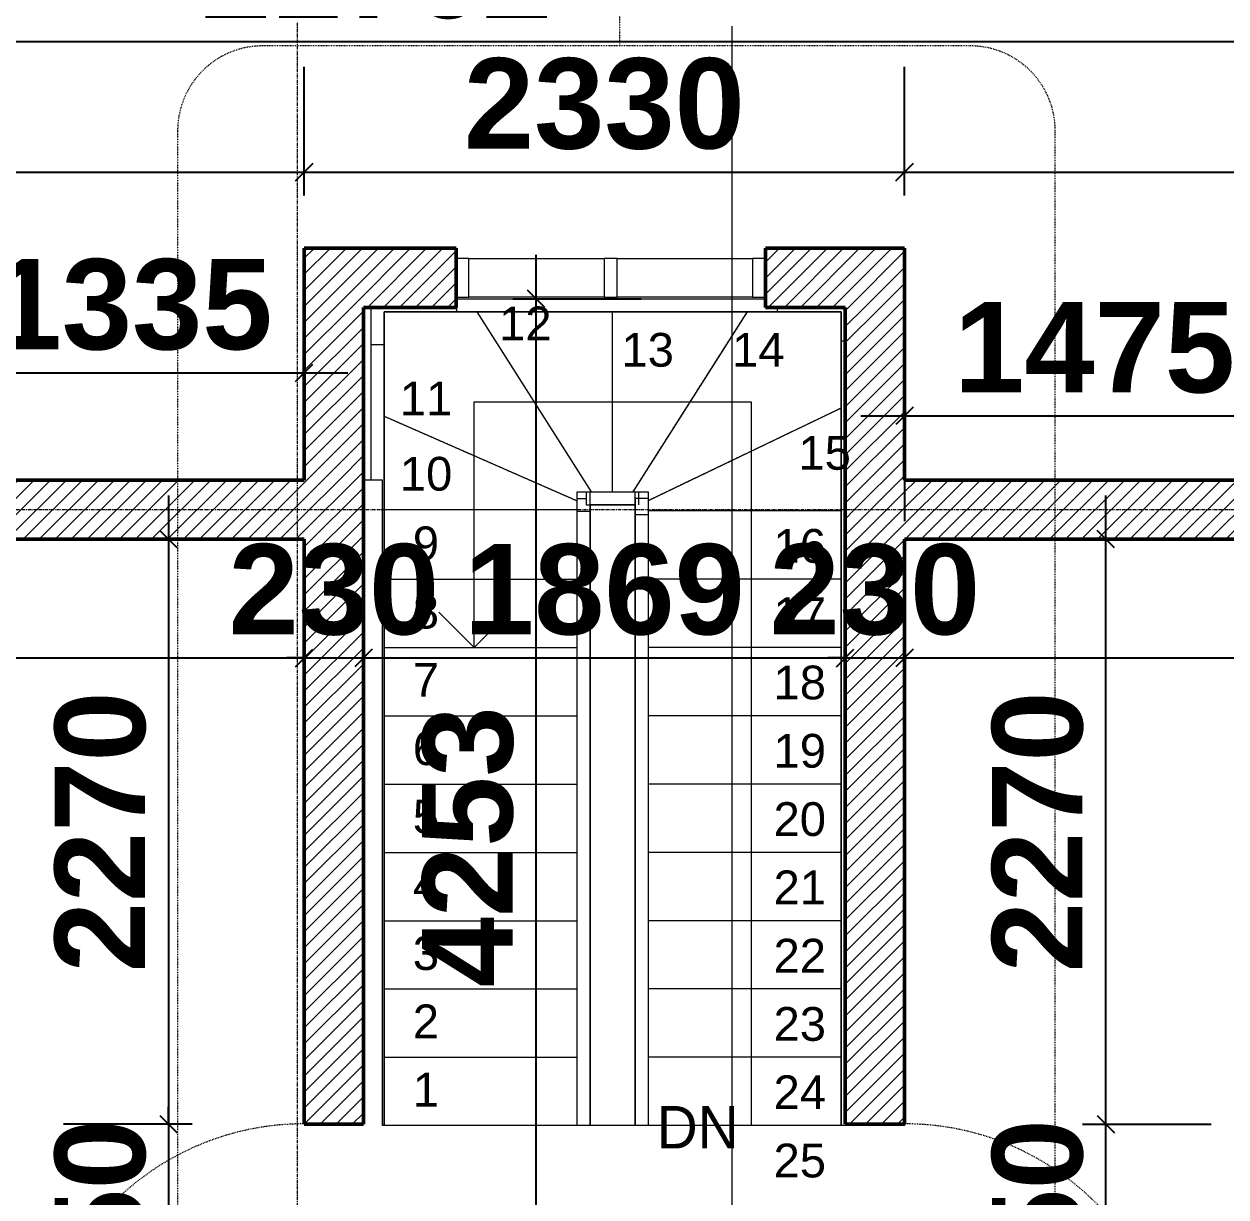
# Model space of a CAD drawing. Header units: inches. Extents: x 22 to 382261, y 22 to 371281.
# Drawn here: x 37163 to 41827, y 179075 to 183626 of the extents above; entities that cross this region are included whole.
import ezdxf

# ---------------------------------------------------------------- set-up
doc = ezdxf.new("R2010")
doc.units = ezdxf.units.IN
doc.header["$MEASUREMENT"] = 0
for name, pattern in [('Alignement de la ligne', [6.35, 3.175, -3.175]), ('Dash', [6.35, 3.175, -3.175]), ('Grid Line 1_2_', [22.225, 12.7, -3.175, 3.175, -3.175]), ('Overhead', [3.96875, 2.38125, -1.5875])]:
    doc.linetypes.add(name, pattern=pattern)
for name, color, linetype, lineweight in [('A-ANNO-DIMS', 211, 'Continuous', 9), ('A-ANNO-SYMB', 150, 'Continuous', 9), ('A-DOOR', 31, 'Continuous', 9), ('A-DOOR-HDLN', 31, 'Dash', 9), ('A-FLOR', 192, 'Continuous', 9), ('A-FLOR-HRAL', 11, 'Continuous', 9), ('A-GLAZ-CWMG', 51, 'Continuous', 9), ('A-WALL-PATT', 111, 'Continuous', 9), ('G-ANNO-SYMB', 111, 'Continuous', 9), ('I-WALL', 2, 'Continuous', 9), ('S-GRID', 1, 'Continuous', 9), ('S-STRS', 31, 'Continuous', 9), ('S-STRS-ANNO', 31, 'Continuous', 9), ('S-STRS-IDEN', 31, 'Continuous', 9)]:
    doc.layers.add(name, color=color, linetype=linetype, lineweight=lineweight)
doc.styles.add('Arial', font='arial.ttf', dxfattribs={"height": 506.015625})
doc.styles.add('Arial_B', font='arialbd.ttf', dxfattribs={"height": 350.793651})
doc.styles.add('Century Gothic', font='GOTHIC.TTF', dxfattribs={"height": 255})
doc.dimstyles.new('2', dxfattribs={"dimscale": 304.8, "dimtxt": 346.888196, "dimasz": 0.221354, "dimexe": 1.338583, "dimexo": 0.0625, "dimgap": 0.278871, "dimtad": 1, "dimdec": 0, "dimzin": 0, "dimdsep": 46, "dimtxsty": 'Arial_B', "dimblk1": 'OBLIQUE', "dimblk2": 'OBLIQUE', "dimsah": 1, "dimcen": 0.09, "dimdle": 0.557743, "dimazin": 0, "dimtfac": 1, "dimtdec": 4, "dimtix": 1, "dimtmove": 0, "dimatfit": 3, "dimfxl": 0.557743, "dimfxlon": 1, "dimtvp": 1, "dimtolj": 1, "dimtzin": 0, "dimarcsym": 2})
pattern_1 = [(45, (26458.296, 169618.836), (-31.1127, 31.1127), [])]

# ---------------------------------------------------------------- blocks, each defined once
blk = doc.blocks.new('M_Single-Flush - 1050 DOORS 2 gym _ memebers room-944587-02-FIRST FLOOR DIM - PART B')
at = {"layer": 'A-DOOR', "lineweight": 18}
for p, q in [((525, -115), (474, -115)), ((474, -115), (474, -1165.5)), ((525, -115), (525, -1165.5)), ((525, -1165.5), (474, -1165.5))]:
    blk.add_line(p, q, dxfattribs=at)
at = {"layer": 'A-DOOR-HDLN'}
blk.add_arc((525, -115), 1051.7, 180, 267.2204, dxfattribs=at)
blk = doc.blocks.new('M_Single-Flush - 1050 DOORS-898826-02-FIRST FLOOR DIM - PART B')
at = {"layer": 'A-DOOR', "lineweight": 18}
for p, q in [((525, 1165.5), (474, 1165.5)), ((474, 115), (474, 1165.5)), ((525, 115), (525, 1165.5)), ((525, 115), (474, 115))]:
    blk.add_line(p, q, dxfattribs=at)
at = {"layer": 'A-DOOR-HDLN'}
blk.add_arc((525, 115), 1051.7, 92.7796, 180, dxfattribs=at)
blk = doc.blocks.new('Rectangular Mullion - 50 x 150mm-442057-02-FIRST FLOOR DIM - PART B')
at = {"layer": 'A-GLAZ-CWMG'}
for p, q in [((0, 75), (-50, 75)), ((-50, 75), (-50, -75)), ((0, -75), (0, 75)), ((-50, -75), (0, -75))]:
    blk.add_line(p, q, dxfattribs=at)
blk = doc.blocks.new('Rectangular Mullion - 50 x 150mm-440584-02-FIRST FLOOR DIM - PART B')
at = {"layer": 'A-GLAZ-CWMG'}
for p, q in [((13006.2, 12948.2), (13006.2, 13098.2)), ((13006.2, 13098.2), (13531.2, 13098.2)), ((13531.2, 13098.2), (13531.2, 12948.2)), ((13531.2, 12948.2), (13006.2, 12948.2))]:
    blk.add_line(p, q, dxfattribs=at)
blk = doc.blocks.new('Rectangular Mullion - 50 x 150mm-442058-02-FIRST FLOOR DIM - PART B')
at = {"layer": 'A-GLAZ-CWMG'}
for p, q in [((-50, -75), (-50, 75)), ((-50, 75), (0, 75)), ((0, 75), (0, -75)), ((0, -75), (-50, -75))]:
    blk.add_line(p, q, dxfattribs=at)
blk = doc.blocks.new('Rectangular Mullion - 50 x 150mm-442052-02-FIRST FLOOR DIM - PART B')
at = {"layer": 'A-GLAZ-CWMG'}
for p, q in [((-25, -75), (-25, 75)), ((-25, 75), (25, 75)), ((25, 75), (25, -75)), ((25, -75), (-25, -75))]:
    blk.add_line(p, q, dxfattribs=at)
blk = doc.blocks.new('Top Rail Type - Top Rail_Internal_-670082-02-FIRST FLOOR DIM - PART B')
at = {"layer": 'A-FLOR-HRAL'}
for p, q in [((12850.8, 12192), (12886, 12192)), ((12850.8, 12116.6), (12850.8, 12192)), ((12900.8, 12142), (12900.8, 12192)), ((12900.8, 12192), (13076.6, 12192)), ((13076.6, 12192), (13126.6, 12192)), ((13076.6, 12103.5), (13076.6, 12192)), ((13126.6, 12192), (13126.6, 12103.5)), ((13076.6, 12142), (12900.8, 12142)), ((12900.8, 12142), (12900.8, 12116.6)), ((12850.8, 9733.2), (12850.8, 12116.6)), ((12900.8, 12116.6), (12850.8, 12116.6)), ((12900.8, 12116.6), (12900.8, 9733.2)), ((13076.6, 9733.2), (13076.6, 12103.5)), ((13126.6, 12103.5), (13076.6, 12103.5)), ((13126.6, 12103.5), (13126.6, 9733.2)), ((13126.6, 9733.2), (13076.6, 9733.2))]:
    blk.add_line(p, q, dxfattribs=at)
blk = doc.blocks.new('Top Rail Type - Top Rail_Internal_-V15-02-FIRST FLOOR DIM - PART B')
at = {"layer": 'A-FLOR-HRAL'}
for p, q in [((12885.9, 12192), (12885.9, 12142)), ((12885.9, 12192), (13076.6, 12192)), ((13088.8, 12192), (13088.8, 12142)), ((12850.8, 12167), (12886, 12167)), ((12850.8, 12116.6), (12850.8, 12167)), ((12885.9, 12142), (13076.6, 12142)), ((12900.8, 12116.6), (12900.8, 12142)), ((13126.6, 12167), (13076.6, 12167)), ((13076.6, 12167), (13076.6, 12103.5)), ((13126.6, 12167), (13126.6, 12103.5)), ((12850.8, 9733.2), (12850.8, 12116.6)), ((12900.8, 9733.2), (12900.8, 12116.6)), ((13076.6, 12103.5), (13076.6, 9733.2)), ((13126.6, 12103.5), (13126.6, 9733.2)), ((13126.6, 9733.2), (13076.6, 9733.2))]:
    blk.add_line(p, q, dxfattribs=at)
blk = doc.blocks.new('Top Rail Type - Top Rail_Internal_-670101-02-FIRST FLOOR DIM - PART B')
at = {"layer": 'A-FLOR-HRAL'}
for p, q in [((12381.2, 12941.2), (12384, 12941.2)), ((12384, 12891.2), (12384, 12941.2)), ((12384, 12941.2), (13581.2, 12941.2)), ((12051.6, 12762.8), (12051.6, 12908.2)), ((12101.6, 12891.2), (12101.6, 12762.8)), ((12384, 12891.2), (12101.6, 12891.2)), ((13628.7, 12891.2), (12384, 12891.2)), ((13628.7, 12891.2), (13628.7, 12908.2)), ((13875.8, 12891.2), (13628.7, 12891.2)), ((13875.8, 12778.8), (13875.8, 12891.2)), ((13875.8, 12778.8), (13891.2, 12778.8)), ((13875.8, 9733.2), (13875.8, 12778.8)), ((12051.6, 12238.2), (12051.6, 12762.8)), ((12101.6, 12762.8), (12051.6, 12762.8)), ((12101.6, 12762.8), (12101.6, 9733.2)), ((13925.8, 9733.2), (13875.8, 9733.2)), ((13925.8, 9738.2), (13925.8, 9733.2))]:
    blk.add_line(p, q, dxfattribs=at)
blk = doc.blocks.new('Top Rail Type - Top Rail_Internal_-V16-02-FIRST FLOOR DIM - PART B')
at = {"layer": 'A-FLOR-HRAL'}
for p, q in [((12381.2, 12941.2), (12384, 12941.2)), ((12384, 12941.2), (13581.2, 12941.2)), ((12051.6, 12762.8), (12051.6, 12908.2)), ((12101.6, 12891.2), (12384, 12891.2)), ((12101.6, 12762.8), (12101.6, 12891.2)), ((12384, 12891.2), (13628.7, 12891.2)), ((13628.7, 12891.2), (13875.8, 12891.2)), ((13875.8, 12891.2), (13875.8, 12778.8)), ((13875.8, 12778.8), (13875.8, 9733.2)), ((12051.6, 12238.2), (12051.6, 12762.8)), ((12101.6, 9733.2), (12101.6, 12762.8)), ((13925.8, 9733.2), (13875.8, 9733.2)), ((13925.8, 9738.2), (13925.8, 9733.2))]:
    blk.add_line(p, q, dxfattribs=at)
blk = doc.blocks.new('_Oblique')
at = {"color": 0, "linetype": 'ByBlock', "lineweight": -2}
blk.add_line((-0.5, -0.5), (0.5, 0.5), dxfattribs=at)
blk = doc.blocks.new('*D5472')
at = {"layer": 'A-ANNO-DIMS', "color": 0, "lineweight": -2, "transparency": 16777216}
for p, q in [((42054.5, 182014.7), (42054.5, 182513.6)), ((40579.5, 182196.6), (40579.5, 181697.6)), ((40409.5, 182105.6), (42224.5, 182105.6))]:
    blk.add_line(p, q, dxfattribs=at)
at = {"layer": 'Defpoints', "color": 0, "transparency": 16777216}
for p in [(40579.5, 182215.6), (42054.5, 182105.6), (42054.5, 181995.6)]:
    blk.add_point(p, dxfattribs=at)
at = {"layer": 'A-ANNO-DIMS', "color": 0, "lineweight": -2, "transparency": 16777216, "xscale": 67.46874999999999, "yscale": 67.46874999999999, "zscale": 67.46874999999999, "rotation": 180}
blk.add_blockref('_Oblique', (40579.5, 182105.6), dxfattribs=at)
at = {"layer": 'A-ANNO-DIMS', "color": 0, "lineweight": -2, "transparency": 16777216, "xscale": 67.46874999999999, "yscale": 67.46874999999999, "zscale": 67.46874999999999}
blk.add_blockref('_Oblique', (42054.5, 182105.6), dxfattribs=at)
at = {"layer": 'A-ANNO-DIMS', "color": 0, "transparency": 16777216, "insert": (41317, 182369.7), "char_height": 350.79, "width": 820.872, "attachment_point": 5, "style": 'Arial_B'}
blk.add_mtext('\\A1;1475', dxfattribs=at)
blk = doc.blocks.new('*D5478')
at = {"layer": 'A-ANNO-DIMS', "color": 0, "lineweight": -2, "transparency": 16777216}
for p, q in [((27649.5, 182960.8), (27649.5, 183459.7)), ((38249.9, 182960.8), (38249.9, 183459.7)), ((27479.5, 183051.7), (38419.9, 183051.7))]:
    blk.add_line(p, q, dxfattribs=at)
at = {"layer": 'Defpoints', "color": 0, "transparency": 16777216}
for p in [(38249.9, 183051.7), (27649.5, 182941.7), (38249.9, 182941.7)]:
    blk.add_point(p, dxfattribs=at)
at = {"layer": 'A-ANNO-DIMS', "color": 0, "lineweight": -2, "transparency": 16777216, "xscale": 67.46874999999999, "yscale": 67.46874999999999, "zscale": 67.46874999999999, "rotation": 180}
blk.add_blockref('_Oblique', (27649.5, 183051.7), dxfattribs=at)
at = {"layer": 'A-ANNO-DIMS', "color": 0, "lineweight": -2, "transparency": 16777216, "xscale": 67.46874999999999, "yscale": 67.46874999999999, "zscale": 67.46874999999999}
blk.add_blockref('_Oblique', (38249.9, 183051.7), dxfattribs=at)
at = {"layer": 'A-ANNO-DIMS', "color": 0, "transparency": 16777216, "insert": (32949.7, 183315.8), "char_height": 350.79, "width": 1026.089, "attachment_point": 5, "style": 'Arial_B'}
blk.add_mtext('\\A1;10600', dxfattribs=at)
blk = doc.blocks.new('*D5479')
at = {"layer": 'A-ANNO-DIMS', "color": 0, "lineweight": -2, "transparency": 16777216}
for p, q in [((38249.9, 182960.8), (38249.9, 183459.7)), ((40579.5, 182960.8), (40579.5, 183459.7)), ((38079.9, 183051.7), (40749.5, 183051.7))]:
    blk.add_line(p, q, dxfattribs=at)
at = {"layer": 'Defpoints', "color": 0, "transparency": 16777216}
for p in [(40579.5, 183051.7), (38249.9, 182941.7), (40579.5, 182941.7)]:
    blk.add_point(p, dxfattribs=at)
at = {"layer": 'A-ANNO-DIMS', "color": 0, "lineweight": -2, "transparency": 16777216, "xscale": 67.46874999999999, "yscale": 67.46874999999999, "zscale": 67.46874999999999, "rotation": 180}
blk.add_blockref('_Oblique', (38249.9, 183051.7), dxfattribs=at)
at = {"layer": 'A-ANNO-DIMS', "color": 0, "lineweight": -2, "transparency": 16777216, "xscale": 67.46874999999999, "yscale": 67.46874999999999, "zscale": 67.46874999999999}
blk.add_blockref('_Oblique', (40579.5, 183051.7), dxfattribs=at)
at = {"layer": 'A-ANNO-DIMS', "color": 0, "transparency": 16777216, "insert": (39414.7, 183315.8), "char_height": 350.79, "width": 820.872, "attachment_point": 5, "style": 'Arial_B'}
blk.add_mtext('\\A1;2330', dxfattribs=at)
blk = doc.blocks.new('*D5480')
at = {"layer": 'A-ANNO-DIMS', "color": 0, "lineweight": -2, "transparency": 16777216}
for p, q in [((40579.5, 182960.8), (40579.5, 183459.7)), ((49411.6, 182960.8), (49411.6, 183459.7)), ((40409.5, 183051.7), (49581.6, 183051.7))]:
    blk.add_line(p, q, dxfattribs=at)
at = {"layer": 'Defpoints', "color": 0, "transparency": 16777216}
for p in [(49411.6, 183051.7), (40579.5, 182941.7), (49411.6, 182941.7)]:
    blk.add_point(p, dxfattribs=at)
at = {"layer": 'A-ANNO-DIMS', "color": 0, "lineweight": -2, "transparency": 16777216, "xscale": 67.46874999999999, "yscale": 67.46874999999999, "zscale": 67.46874999999999, "rotation": 180}
blk.add_blockref('_Oblique', (40579.5, 183051.7), dxfattribs=at)
at = {"layer": 'A-ANNO-DIMS', "color": 0, "lineweight": -2, "transparency": 16777216, "xscale": 67.46874999999999, "yscale": 67.46874999999999, "zscale": 67.46874999999999}
blk.add_blockref('_Oblique', (49411.6, 183051.7), dxfattribs=at)
at = {"layer": 'A-ANNO-DIMS', "color": 0, "transparency": 16777216, "insert": (44995.5, 183316), "char_height": 350.79, "width": 820.872, "attachment_point": 5, "style": 'Arial_B'}
blk.add_mtext('\\A1;8832', dxfattribs=at)
blk = doc.blocks.new('*D5482')
at = {"layer": 'A-ANNO-DIMS', "color": 0, "lineweight": -2, "transparency": 16777216}
for p, q in [((27649.5, 183467.4), (27649.5, 183966.4)), ((49411.6, 183467.4), (49411.6, 183966.4)), ((27479.5, 183558.4), (49581.6, 183558.4))]:
    blk.add_line(p, q, dxfattribs=at)
at = {"layer": 'Defpoints', "color": 0, "transparency": 16777216}
for p in [(49411.6, 183558.4), (27649.5, 183448.4), (49411.6, 183448.4)]:
    blk.add_point(p, dxfattribs=at)
at = {"layer": 'A-ANNO-DIMS', "color": 0, "lineweight": -2, "transparency": 16777216, "xscale": 67.46874999999999, "yscale": 67.46874999999999, "zscale": 67.46874999999999, "rotation": 180}
blk.add_blockref('_Oblique', (27649.5, 183558.4), dxfattribs=at)
at = {"layer": 'A-ANNO-DIMS', "color": 0, "lineweight": -2, "transparency": 16777216, "xscale": 67.46874999999999, "yscale": 67.46874999999999, "zscale": 67.46874999999999}
blk.add_blockref('_Oblique', (49411.6, 183558.4), dxfattribs=at)
at = {"layer": 'A-ANNO-DIMS', "color": 0, "transparency": 16777216, "insert": (38530.5, 183822.5), "char_height": 350.79, "width": 1026.089, "attachment_point": 5, "style": 'Arial_B'}
blk.add_mtext('\\A1;21762', dxfattribs=at)
blk = doc.blocks.new('*D5487')
at = {"layer": 'A-ANNO-DIMS', "color": 0, "lineweight": -2, "transparency": 16777216}
for p, q in [((36914.5, 182181.5), (36914.5, 182680.5)), ((38249.9, 182363.4), (38249.9, 181864.5)), ((36744.5, 182272.5), (38419.9, 182272.5))]:
    blk.add_line(p, q, dxfattribs=at)
at = {"layer": 'Defpoints', "color": 0, "transparency": 16777216}
for p in [(38249.9, 182382.5), (38249.9, 182272.5), (36914.5, 182162.5)]:
    blk.add_point(p, dxfattribs=at)
at = {"layer": 'A-ANNO-DIMS', "color": 0, "lineweight": -2, "transparency": 16777216, "xscale": 67.46874999999999, "yscale": 67.46874999999999, "zscale": 67.46874999999999, "rotation": 180}
blk.add_blockref('_Oblique', (36914.5, 182272.5), dxfattribs=at)
at = {"layer": 'A-ANNO-DIMS', "color": 0, "lineweight": -2, "transparency": 16777216, "xscale": 67.46874999999999, "yscale": 67.46874999999999, "zscale": 67.46874999999999}
blk.add_blockref('_Oblique', (38249.9, 182272.5), dxfattribs=at)
at = {"layer": 'A-ANNO-DIMS', "color": 0, "transparency": 16777216, "insert": (37582.2, 182536.6), "char_height": 350.79, "width": 820.872, "attachment_point": 5, "style": 'Arial_B'}
blk.add_mtext('\\A1;1335', dxfattribs=at)
blk = doc.blocks.new('*D5489')
at = {"layer": 'A-ANNO-DIMS', "color": 0, "lineweight": -2, "transparency": 16777216}
for p, q in [((27919.5, 181257.4), (27919.5, 180758.4)), ((38250.3, 181257.4), (38250.3, 180758.4)), ((27749.5, 181166.4), (38420.3, 181166.4))]:
    blk.add_line(p, q, dxfattribs=at)
at = {"layer": 'Defpoints', "color": 0, "transparency": 16777216}
for p in [(27919.5, 181276.4), (38250.3, 181276.4), (38250.3, 181166.4)]:
    blk.add_point(p, dxfattribs=at)
at = {"layer": 'A-ANNO-DIMS', "color": 0, "lineweight": -2, "transparency": 16777216, "xscale": 67.46874999999999, "yscale": 67.46874999999999, "zscale": 67.46874999999999, "rotation": 180}
blk.add_blockref('_Oblique', (27919.5, 181166.4), dxfattribs=at)
at = {"layer": 'A-ANNO-DIMS', "color": 0, "lineweight": -2, "transparency": 16777216, "xscale": 67.46874999999999, "yscale": 67.46874999999999, "zscale": 67.46874999999999}
blk.add_blockref('_Oblique', (38250.3, 181166.4), dxfattribs=at)
at = {"layer": 'A-ANNO-DIMS', "color": 0, "transparency": 16777216, "insert": (33084.9, 181430.5), "char_height": 350.79, "width": 1026.089, "attachment_point": 5, "style": 'Arial_B'}
blk.add_mtext('\\A1;10331', dxfattribs=at)
blk = doc.blocks.new('*D5490')
at = {"layer": 'A-ANNO-DIMS', "color": 0, "lineweight": -2, "transparency": 16777216}
for p, q in [((38250.3, 181257.4), (38250.3, 180758.4)), ((38480.3, 181257.4), (38480.3, 180758.4)), ((38250.3, 181166.4), (38182.8, 181166.4)), ((38250.3, 181166.4), (38480.3, 181166.4)), ((38480.3, 181166.4), (38547.8, 181166.4))]:
    blk.add_line(p, q, dxfattribs=at)
at = {"layer": 'Defpoints', "color": 0, "transparency": 16777216}
for p in [(38250.3, 181276.4), (38480.3, 181276.4), (38480.3, 181166.4)]:
    blk.add_point(p, dxfattribs=at)
at = {"layer": 'A-ANNO-DIMS', "color": 0, "lineweight": -2, "transparency": 16777216, "xscale": 67.46874999999999, "yscale": 67.46874999999999, "zscale": 67.46874999999999}
blk.add_blockref('_Oblique', (38250.3, 181166.4), dxfattribs=at)
at = {"layer": 'A-ANNO-DIMS', "color": 0, "lineweight": -2, "transparency": 16777216, "xscale": 67.46874999999999, "yscale": 67.46874999999999, "zscale": 67.46874999999999, "rotation": 180}
blk.add_blockref('_Oblique', (38480.3, 181166.4), dxfattribs=at)
at = {"layer": 'A-ANNO-DIMS', "color": 0, "transparency": 16777216, "insert": (38365.3, 181430.5), "char_height": 350.79, "width": 615.654, "attachment_point": 5, "style": 'Arial_B'}
blk.add_mtext('\\A1;230', dxfattribs=at)
blk = doc.blocks.new('*D5491')
at = {"layer": 'A-ANNO-DIMS', "color": 0, "lineweight": -2, "transparency": 16777216}
for p, q in [((38480.3, 181257.4), (38480.3, 180758.4)), ((40349.5, 181257.4), (40349.5, 180758.4)), ((38310.3, 181166.4), (40519.5, 181166.4))]:
    blk.add_line(p, q, dxfattribs=at)
at = {"layer": 'Defpoints', "color": 0, "transparency": 16777216}
for p in [(38480.3, 181276.4), (40349.5, 181276.4), (40349.5, 181166.4)]:
    blk.add_point(p, dxfattribs=at)
at = {"layer": 'A-ANNO-DIMS', "color": 0, "lineweight": -2, "transparency": 16777216, "xscale": 67.46874999999999, "yscale": 67.46874999999999, "zscale": 67.46874999999999, "rotation": 180}
blk.add_blockref('_Oblique', (38480.3, 181166.4), dxfattribs=at)
at = {"layer": 'A-ANNO-DIMS', "color": 0, "lineweight": -2, "transparency": 16777216, "xscale": 67.46874999999999, "yscale": 67.46874999999999, "zscale": 67.46874999999999}
blk.add_blockref('_Oblique', (40349.5, 181166.4), dxfattribs=at)
at = {"layer": 'A-ANNO-DIMS', "color": 0, "transparency": 16777216, "insert": (39414.9, 181430.7), "char_height": 350.79, "width": 820.872, "attachment_point": 5, "style": 'Arial_B'}
blk.add_mtext('\\A1;1869', dxfattribs=at)
blk = doc.blocks.new('*D5492')
at = {"layer": 'A-ANNO-DIMS', "color": 0, "lineweight": -2, "transparency": 16777216}
for p, q in [((40349.5, 181257.4), (40349.5, 180758.4)), ((40579.5, 181257.4), (40579.5, 180758.4)), ((40349.5, 181166.4), (40282, 181166.4)), ((40349.5, 181166.4), (40579.5, 181166.4)), ((40579.5, 181166.4), (40647, 181166.4))]:
    blk.add_line(p, q, dxfattribs=at)
at = {"layer": 'Defpoints', "color": 0, "transparency": 16777216}
for p in [(40349.5, 181276.4), (40579.5, 181276.4), (40579.5, 181166.4)]:
    blk.add_point(p, dxfattribs=at)
at = {"layer": 'A-ANNO-DIMS', "color": 0, "lineweight": -2, "transparency": 16777216, "xscale": 67.46874999999999, "yscale": 67.46874999999999, "zscale": 67.46874999999999}
blk.add_blockref('_Oblique', (40349.5, 181166.4), dxfattribs=at)
at = {"layer": 'A-ANNO-DIMS', "color": 0, "lineweight": -2, "transparency": 16777216, "xscale": 67.46874999999999, "yscale": 67.46874999999999, "zscale": 67.46874999999999, "rotation": 180}
blk.add_blockref('_Oblique', (40579.5, 181166.4), dxfattribs=at)
at = {"layer": 'A-ANNO-DIMS', "color": 0, "transparency": 16777216, "insert": (40464.5, 181430.5), "char_height": 350.79, "width": 615.654, "attachment_point": 5, "style": 'Arial_B'}
blk.add_mtext('\\A1;230', dxfattribs=at)
blk = doc.blocks.new('*D5493')
at = {"layer": 'A-ANNO-DIMS', "color": 0, "lineweight": -2, "transparency": 16777216}
for p, q in [((40579.5, 181257.4), (40579.5, 180758.4)), ((49181.6, 181257.4), (49181.6, 180758.4)), ((40409.5, 181166.4), (49351.6, 181166.4))]:
    blk.add_line(p, q, dxfattribs=at)
at = {"layer": 'Defpoints', "color": 0, "transparency": 16777216}
for p in [(40579.5, 181276.4), (49181.6, 181276.4), (49181.6, 181166.4)]:
    blk.add_point(p, dxfattribs=at)
at = {"layer": 'A-ANNO-DIMS', "color": 0, "lineweight": -2, "transparency": 16777216, "xscale": 67.46874999999999, "yscale": 67.46874999999999, "zscale": 67.46874999999999, "rotation": 180}
blk.add_blockref('_Oblique', (40579.5, 181166.4), dxfattribs=at)
at = {"layer": 'A-ANNO-DIMS', "color": 0, "lineweight": -2, "transparency": 16777216, "xscale": 67.46874999999999, "yscale": 67.46874999999999, "zscale": 67.46874999999999}
blk.add_blockref('_Oblique', (49181.6, 181166.4), dxfattribs=at)
at = {"layer": 'A-ANNO-DIMS', "color": 0, "transparency": 16777216, "insert": (44880.5, 181430.7), "char_height": 350.79, "width": 820.872, "attachment_point": 5, "style": 'Arial_B'}
blk.add_mtext('\\A1;8602', dxfattribs=at)
blk = doc.blocks.new('*D5537')
at = {"layer": 'A-ANNO-DIMS', "color": 0, "lineweight": -2, "transparency": 16777216}
for p, q in [((39150.2, 178137), (39150.2, 182730.4)), ((39059.3, 182560.4), (39558.2, 182560.4)), ((39059.3, 178307), (39558.2, 178307))]:
    blk.add_line(p, q, dxfattribs=at)
at = {"layer": 'Defpoints', "color": 0, "transparency": 16777216}
for p in [(39040.2, 182560.4), (39150.2, 182560.4), (39040.2, 178307)]:
    blk.add_point(p, dxfattribs=at)
at = {"layer": 'A-ANNO-DIMS', "color": 0, "lineweight": -2, "transparency": 16777216, "xscale": 67.46874999999999, "yscale": 67.46874999999999, "zscale": 67.46874999999999}
for p, rotation in [((39150.2, 182560.4), 90), ((39150.2, 178307), 270)]:
    blk.add_blockref('_Oblique', p, dxfattribs=dict(at, rotation=rotation))
at = {"layer": 'A-ANNO-DIMS', "color": 0, "transparency": 16777216, "insert": (38886.1, 180433.7), "char_height": 350.79, "width": 820.872, "attachment_point": 5, "rotation": 90, "style": 'Arial_B'}
blk.add_mtext('\\A1;4253', dxfattribs=at)
blk = doc.blocks.new('*D5539')
at = {"layer": 'A-ANNO-DIMS', "color": 0, "lineweight": -2, "transparency": 16777216}
for p, q in [((37724.1, 181797), (37724.1, 179187)), ((37815.1, 181627), (37316.1, 181627)), ((37815.1, 179357), (37316.1, 179357))]:
    blk.add_line(p, q, dxfattribs=at)
at = {"layer": 'Defpoints', "color": 0, "transparency": 16777216}
for p in [(37834.1, 181627), (37724.1, 179357), (37834.1, 179357)]:
    blk.add_point(p, dxfattribs=at)
at = {"layer": 'A-ANNO-DIMS', "color": 0, "lineweight": -2, "transparency": 16777216, "xscale": 67.46874999999999, "yscale": 67.46874999999999, "zscale": 67.46874999999999}
for p, rotation in [((37724.1, 181627), 90), ((37724.1, 179357), 270)]:
    blk.add_blockref('_Oblique', p, dxfattribs=dict(at, rotation=rotation))
at = {"layer": 'A-ANNO-DIMS', "color": 0, "transparency": 16777216, "insert": (37460, 180492), "char_height": 350.79, "width": 820.872, "attachment_point": 5, "rotation": 90, "style": 'Arial_B'}
blk.add_mtext('\\A1;2270', dxfattribs=at)
blk = doc.blocks.new('*D5540')
at = {"layer": 'A-ANNO-DIMS', "color": 0, "lineweight": -2, "transparency": 16777216}
for p, q in [((37724.1, 179357), (37724.1, 179424.5)), ((37815.1, 179357), (37316.1, 179357)), ((37724.1, 179357), (37724.1, 178307)), ((37815.1, 178307), (37316.1, 178307)), ((37724.1, 178307), (37724.1, 178239.6))]:
    blk.add_line(p, q, dxfattribs=at)
at = {"layer": 'Defpoints', "color": 0, "transparency": 16777216}
for p in [(37834.1, 179357), (37724.1, 178307), (37834.1, 178307)]:
    blk.add_point(p, dxfattribs=at)
at = {"layer": 'A-ANNO-DIMS', "color": 0, "lineweight": -2, "transparency": 16777216, "xscale": 67.46874999999999, "yscale": 67.46874999999999, "zscale": 67.46874999999999}
for p, rotation in [((37724.1, 179357), 270), ((37724.1, 178307), 90)]:
    blk.add_blockref('_Oblique', p, dxfattribs=dict(at, rotation=rotation))
at = {"layer": 'A-ANNO-DIMS', "color": 0, "transparency": 16777216, "insert": (37460, 178832), "char_height": 350.79, "width": 820.872, "attachment_point": 5, "rotation": 90, "style": 'Arial_B'}
blk.add_mtext('\\A1;1050', dxfattribs=at)
blk = doc.blocks.new('*D5551')
at = {"layer": 'A-ANNO-DIMS', "color": 0, "lineweight": -2, "transparency": 16777216}
for p, q in [((41360.8, 179357), (41360.8, 179424.5)), ((41269.9, 179357), (41768.8, 179357)), ((41360.8, 178307), (41360.8, 179357)), ((41269.9, 178307), (41768.8, 178307)), ((41360.8, 178307), (41360.8, 178239.6))]:
    blk.add_line(p, q, dxfattribs=at)
at = {"layer": 'Defpoints', "color": 0, "transparency": 16777216}
for p in [(41250.8, 179357), (41360.8, 179357), (41250.8, 178307)]:
    blk.add_point(p, dxfattribs=at)
at = {"layer": 'A-ANNO-DIMS', "color": 0, "lineweight": -2, "transparency": 16777216, "xscale": 67.46874999999999, "yscale": 67.46874999999999, "zscale": 67.46874999999999}
for p, rotation in [((41360.8, 179357), 270), ((41360.8, 178307), 90)]:
    blk.add_blockref('_Oblique', p, dxfattribs=dict(at, rotation=rotation))
at = {"layer": 'A-ANNO-DIMS', "color": 0, "transparency": 16777216, "insert": (41096.7, 178832), "char_height": 350.79, "width": 820.872, "attachment_point": 5, "rotation": 90, "style": 'Arial_B'}
blk.add_mtext('\\A1;1050', dxfattribs=at)
blk = doc.blocks.new('*D5552')
at = {"layer": 'A-ANNO-DIMS', "color": 0, "lineweight": -2, "transparency": 16777216}
for p, q in [((41360.8, 179187), (41360.8, 181797)), ((41269.9, 181627), (41768.8, 181627)), ((41269.9, 179357), (41768.8, 179357))]:
    blk.add_line(p, q, dxfattribs=at)
at = {"layer": 'Defpoints', "color": 0, "transparency": 16777216}
for p in [(41250.8, 181627), (41360.8, 181627), (41250.8, 179357)]:
    blk.add_point(p, dxfattribs=at)
at = {"layer": 'A-ANNO-DIMS', "color": 0, "lineweight": -2, "transparency": 16777216, "xscale": 67.46874999999999, "yscale": 67.46874999999999, "zscale": 67.46874999999999}
for p, rotation in [((41360.8, 181627), 90), ((41360.8, 179357), 270)]:
    blk.add_blockref('_Oblique', p, dxfattribs=dict(at, rotation=rotation))
at = {"layer": 'A-ANNO-DIMS', "color": 0, "transparency": 16777216, "insert": (41096.7, 180492), "char_height": 350.79, "width": 820.872, "attachment_point": 5, "rotation": 90, "style": 'Arial_B'}
blk.add_mtext('\\A1;2270', dxfattribs=at)

msp = doc.modelspace()

# ---------------------------------------------------------------- hatches: boundary and pattern name
at = {"layer": 'A-WALL-PATT'}
h = msp.add_hatch(dxfattribs=at)
h.set_pattern_fill('FP_1', color=256, style=0, pattern_type=2)
h.set_pattern_definition(pattern_1)
h.paths.add_polyline_path([(40349.5, 182527), (40579.5, 182527), (40579.5, 182757), (40039.5, 182757), (40039.5, 182527)])
h.paths.add_polyline_path([(38839.5, 182527), (38839.5, 182757), (38249.9, 182757), (38250.3, 182527), (38554.5, 182527)])
h = msp.add_hatch(dxfattribs=at)
h.set_pattern_fill('FP_1', color=256, style=0, pattern_type=2)
h.set_pattern_definition(pattern_1)
h.paths.add_polyline_path([(38479.9, 181857), (38479.9, 182527), (38249.9, 182527), (38250.3, 181857)])
h = msp.add_hatch(dxfattribs=at)
h.set_pattern_fill('FP_1', color=256, style=0, pattern_type=2)
h.set_pattern_definition(pattern_1)
h.paths.add_polyline_path([(40349.5, 181742), (40579.5, 181742), (40579.5, 182527), (40349.5, 182527), (40349.5, 181760.4)])
h = msp.add_hatch(dxfattribs=at)
h.set_pattern_fill('FP_1', color=256, style=0, pattern_type=2)
h.set_pattern_definition(pattern_1)
h.paths.add_polyline_path([(27919.5, 181627), (28814.5, 181627), (28814.5, 181857), (27919.5, 181857)])
h.paths.add_polyline_path([(38250.3, 181627), (38249.9, 181857), (36914.5, 181857), (36914.5, 181627)])
h.paths.add_polyline_path([(31814.5, 181627), (33914.5, 181627), (33914.5, 181857), (31814.5, 181857)])
h = msp.add_hatch(dxfattribs=at)
h.set_pattern_fill('FP_1', color=256, style=0, pattern_type=2)
h.set_pattern_definition(pattern_1)
h.paths.add_polyline_path([(38250.3, 178302), (38480.3, 178302), (38480.3, 178307), (38250.3, 178307)])
h.paths.add_polyline_path([(38250.3, 179357), (38480.3, 179357), (38479.9, 181857), (38250.3, 181857), (38250.3, 179423.7)])
h = msp.add_hatch(dxfattribs=at)
h.set_pattern_fill('FP_1', color=256, style=0, pattern_type=2)
h.set_pattern_definition(pattern_1)
h.paths.add_polyline_path([(49181.6, 181627), (49181.6, 181857), (48481.6, 181857), (48481.6, 181627), (48600.7, 181627)])
h.paths.add_polyline_path([(41429, 181627), (42054.5, 181627), (42054.5, 181857), (40579.5, 181857), (40579.5, 181627)])
h.paths.add_polyline_path([(43554.5, 181627), (46981.6, 181627), (46981.6, 181857), (43554.5, 181857)])
h = msp.add_hatch(dxfattribs=at)
h.set_pattern_fill('FP_1', color=256, style=0, pattern_type=2)
h.set_pattern_definition(pattern_1)
h.paths.add_polyline_path([(40486.6, 178302), (40579.5, 178302), (40579.5, 178307), (40349.5, 178307), (40349.5, 178302)])
h.paths.add_polyline_path([(40349.5, 179357), (40579.5, 179357), (40579.5, 181742), (40349.5, 181742), (40349.5, 180233.5)])

# ---------------------------------------------------------------- linework, layer by layer
at = {"layer": 'A-ANNO-SYMB', "linetype": 'Alignement de la ligne'}
for p, q in [((39474.6, 183541.5), (39474.6, 185172.8)), ((40834.2, 183541.5), (38089, 183541.5)), ((37759, 183211.5), (37759, 177812.1)), ((41164.2, 177812.1), (41164.2, 183211.5))]:
    msp.add_line(p, q, dxfattribs=at)
for centre, start, end in [((38089, 183211.5), 90, 180), ((40834.2, 183211.5), 0, 90)]:
    msp.add_arc(centre, 330, start, end, dxfattribs=at)
at = {"layer": 'A-FLOR'}
for p, q in [((38554.5, 181857), (38480.3, 181857)), ((38554.5, 179352), (38554.5, 181857)), ((39534.9, 179352), (38554.5, 179352)), ((40334.1, 179352), (39584.9, 179352)), ((40579.5, 179352), (40384.1, 179352)), ((40579.5, 179357), (40579.5, 179352))]:
    msp.add_line(p, q, dxfattribs=at)
at = {"layer": 'G-ANNO-SYMB'}
msp.add_line((39909.3, 183618.4), (39909.3, 162405.5), dxfattribs=at)
at = {"layer": 'I-WALL', "lineweight": 50}
for p, q in [((38839.5, 182757), (38249.9, 182757)), ((38249.9, 182757), (38249.9, 181857)), ((38839.5, 182527), (38839.5, 182757)), ((40579.5, 182757), (40039.5, 182757)), ((40039.5, 182757), (40039.5, 182527)), ((40579.5, 181857), (40579.5, 182757)), ((38479.9, 182527), (38839.5, 182527)), ((38479.9, 181857), (38479.9, 182527)), ((40039.5, 182527), (40349.5, 182527)), ((40349.5, 182527), (40349.5, 179357)), ((38249.9, 181857), (36914.5, 181857)), ((38480.3, 181857), (38479.9, 181857)), ((38480.3, 179357), (38480.3, 181857)), ((42054.5, 181857), (40579.5, 181857)), ((36914.5, 181627), (38250.3, 181627)), ((38250.3, 181627), (38250.3, 179357)), ((40579.5, 181627), (42054.5, 181627)), ((40579.5, 179357), (40579.5, 181627)), ((38250.3, 179357), (38480.3, 179357)), ((40349.5, 179357), (40579.5, 179357))]:
    msp.add_line(p, q, dxfattribs=at)
at = {"layer": 'S-GRID', "linetype": 'Grid Line 1_2_'}
for p, q in [((38224.5, 160215.5), (38224.5, 183634.3)), ((13374.5, 181742), (52337.5, 181742))]:
    msp.add_line(p, q, dxfattribs=at)
at = {"layer": 'S-STRS'}
for p, q in [((38839.5, 182560.4), (38888.3, 182560.4)), ((38888.3, 182560.4), (39444.5, 182560.4)), ((39444.5, 182560.4), (40000.7, 182560.4)), ((40000.7, 182560.4), (40039.5, 182560.4)), ((38509.5, 182127.1), (38509.5, 182527)), ((38920.3, 182510), (39364.2, 181810.8)), ((39444.5, 182510), (39444.5, 181810.8)), ((39968.7, 182510), (39524.8, 181810.8)), ((38509.5, 181857), (38509.5, 182127.1)), ((40334.1, 182136.2), (39584.9, 181776.8)), ((38559.9, 182105), (39309.1, 181776.2)), ((38559.9, 181742), (39309.1, 181742)), ((39359.5, 181760.4), (39396.2, 181760.4)), ((39359.5, 181754), (39359.5, 181760.4)), ((39359.5, 181742), (39359.5, 181754)), ((39359.5, 181472), (39359.5, 181742)), ((39396.2, 181760.4), (39444.5, 181760.4)), ((39444.5, 181760.4), (39492.8, 181760.4)), ((39492.8, 181760.4), (39534.5, 181760.4)), ((39534.5, 181760.4), (39534.5, 181752.6)), ((39534.5, 181752.6), (39534.5, 181737)), ((39534.5, 181737), (39534.5, 181472)), ((40334.1, 181737), (39584.9, 181737)), ((38559.9, 181472), (39309.1, 181472)), ((39359.5, 181207), (39359.5, 181472)), ((39534.5, 181472), (39534.5, 181207)), ((40334.1, 181472), (39584.9, 181472)), ((38559.9, 181207), (39309.1, 181207)), ((39359.5, 180942), (39359.5, 181207)), ((39534.5, 181207), (39534.5, 180942)), ((40334.1, 181207), (39584.9, 181207)), ((38559.9, 180942), (39309.1, 180942)), ((39359.5, 180677), (39359.5, 180942)), ((39534.5, 180942), (39534.5, 180677)), ((40334.1, 180942), (39584.9, 180942)), ((38559.9, 180677), (39309.1, 180677)), ((39359.5, 180412), (39359.5, 180677)), ((39534.5, 180677), (39534.5, 180412)), ((40334.1, 180677), (39584.9, 180677)), ((38559.9, 180412), (39309.1, 180412)), ((39359.5, 180147), (39359.5, 180412)), ((39534.5, 180412), (39534.5, 180147)), ((40334.1, 180412), (39584.9, 180412)), ((38559.9, 180147), (39309.1, 180147)), ((39359.5, 179882), (39359.5, 180147)), ((39534.5, 180147), (39534.5, 179882)), ((40334.1, 180147), (39584.9, 180147)), ((38559.9, 179882), (39309.1, 179882)), ((39359.5, 179617), (39359.5, 179882)), ((39534.5, 179882), (39534.5, 179617)), ((40334.1, 179882), (39584.9, 179882)), ((38559.9, 179617), (39309.1, 179617)), ((39359.5, 179352), (39359.5, 179617)), ((39534.5, 179617), (39534.5, 179352)), ((40334.1, 179617), (39584.9, 179617)), ((40334.1, 179352), (39584.9, 179352)), ((40384.5, 179357), (40384.5, 179352))]:
    msp.add_line(p, q, dxfattribs=at)
at = {"layer": 'S-STRS', "linetype": 'Overhead'}
for p, q in [((38920.3, 182510), (39364.2, 181810.8)), ((39444.5, 182510), (39444.5, 181810.8)), ((39968.7, 182510), (39524.8, 181810.8)), ((40334.1, 182136.2), (39584.9, 181776.8)), ((38559.9, 182105), (39309.1, 181776.2)), ((38559.9, 181742), (39309.1, 181742)), ((40334.1, 181737), (39584.9, 181737)), ((38559.9, 181472), (39309.1, 181472)), ((40334.1, 181472), (39584.9, 181472)), ((38559.9, 181207), (39309.1, 181207)), ((40334.1, 181207), (39584.9, 181207)), ((38559.9, 180942), (39309.1, 180942)), ((40334.1, 180942), (39584.9, 180942)), ((38559.9, 180677), (39309.1, 180677)), ((40334.1, 180677), (39584.9, 180677)), ((38559.9, 180412), (39309.1, 180412)), ((40334.1, 180412), (39584.9, 180412)), ((38559.9, 180147), (39309.1, 180147)), ((40334.1, 180147), (39584.9, 180147)), ((38559.9, 179882), (39309.1, 179882)), ((40334.1, 179882), (39584.9, 179882)), ((38559.9, 179617), (39309.1, 179617)), ((40334.1, 179617), (39584.9, 179617))]:
    msp.add_line(p, q, dxfattribs=at)
at = {"layer": 'S-STRS-ANNO'}
for p, q in [((38909.5, 182160.4), (39142.3, 182160.4)), ((38909.5, 181951.5), (38909.5, 182160.4)), ((39142.3, 182160.4), (39444.5, 182160.4)), ((39444.5, 182160.4), (39746.7, 182160.4)), ((39746.7, 182160.4), (39984.5, 182160.4)), ((39984.5, 182160.4), (39984.5, 181968.5)), ((38909.5, 181742), (38909.5, 181951.5)), ((39984.5, 181968.5), (39984.5, 181737)), ((38909.5, 181472), (38909.5, 181742)), ((39984.5, 181737), (39984.5, 181472)), ((38909.5, 181207), (38909.5, 181472)), ((39984.5, 181472), (39984.5, 181207)), ((38909.5, 181207), (38772, 181344.5)), ((38909.5, 181207), (39047, 181344.5)), ((39984.5, 181207), (39984.5, 180942)), ((39984.5, 180942), (39984.5, 180677)), ((39984.5, 180677), (39984.5, 180412)), ((39984.5, 180412), (39984.5, 180147)), ((39984.5, 180147), (39984.5, 179882)), ((39984.5, 179882), (39984.5, 179617)), ((39984.5, 179617), (39984.5, 179352))]:
    msp.add_line(p, q, dxfattribs=at)

# ---------------------------------------------------------------- block references
at = {"layer": 'A-DOOR-HDLN', "rotation": 270}
for name, p in [('M_Single-Flush - 1050 DOORS 2 gym _ memebers room-944587-02-FIRST FLOOR DIM - PART B', (38365.3, 178832)), ('M_Single-Flush - 1050 DOORS-898826-02-FIRST FLOOR DIM - PART B', (40464.5, 178832))]:
    msp.add_blockref(name, p, dxfattribs=at)
at = {"layer": 'A-FLOR-HRAL'}
for name in ['Top Rail Type - Top Rail_Internal_-670101-02-FIRST FLOOR DIM - PART B', 'Top Rail Type - Top Rail_Internal_-V16-02-FIRST FLOOR DIM - PART B', 'Top Rail Type - Top Rail_Internal_-670082-02-FIRST FLOOR DIM - PART B', 'Top Rail Type - Top Rail_Internal_-V15-02-FIRST FLOOR DIM - PART B']:
    msp.add_blockref(name, (26458.3, 169618.8), dxfattribs=at)
at = {"layer": 'A-GLAZ-CWMG', "rotation": 180}
msp.add_blockref('Rectangular Mullion - 50 x 150mm-442057-02-FIRST FLOOR DIM - PART B', (38839.5, 182642), dxfattribs=at)
at = {"layer": 'A-GLAZ-CWMG'}
for p in [(25883.3, 169618.8), (26458.3, 169618.8)]:
    msp.add_blockref('Rectangular Mullion - 50 x 150mm-440584-02-FIRST FLOOR DIM - PART B', p, dxfattribs=at)
at = {"layer": 'A-GLAZ-CWMG', "extrusion": (0, 0, -1), "rotation": 180}
for name, p in [('Rectangular Mullion - 50 x 150mm-442052-02-FIRST FLOOR DIM - PART B', (-39439.5, 182642)), ('Rectangular Mullion - 50 x 150mm-442058-02-FIRST FLOOR DIM - PART B', (-40039.5, 182642))]:
    msp.add_blockref(name, p, dxfattribs=at)

# ---------------------------------------------------------------- texts
at = {"layer": 'S-STRS-ANNO', "attachment_point": 1, "line_spacing_factor": 0.941778, "style": 'Arial'}
for s, insert, char_height, width in [('12', (39006.4, 182530), 130.97, 241.753), ('13', (39481.3, 182427.7), 130.97, 241.753), ('14', (39910.5, 182427.7), 130.97, 241.753), ('11', (38621.3, 182238.6), 130.97, 241.753), ('15', (40167.9, 182027.9), 130.97, 241.753), ('10', (38621.3, 181946.8), 130.97, 241.753), ('9', (38671.6, 181676.8), 131, 120.877), ('16', (40071.3, 181666.8), 130.97, 241.753), ('8', (38671.6, 181411.8), 131, 120.877), ('17', (40071.3, 181401.8), 130.97, 241.753), ('7', (38671.6, 181146.8), 131, 120.877), ('18', (40071.3, 181136.8), 130.97, 241.753), ('6', (38671.6, 180881.8), 131, 120.877), ('19', (40071.3, 180871.8), 130.97, 241.753), ('5', (38671.6, 180616.8), 131, 120.877), ('20', (40071.3, 180606.8), 130.97, 241.753), ('4', (38671.6, 180351.8), 131, 120.877), ('21', (40071.3, 180341.8), 130.97, 241.753), ('3', (38671.6, 180086.8), 131, 120.877), ('22', (40071.3, 180076.8), 130.97, 241.753), ('2', (38671.6, 179821.8), 131, 120.877), ('23', (40071.3, 179811.8), 130.97, 241.753), ('1', (38671.6, 179556.8), 131, 120.877), ('24', (40071.3, 179546.8), 130.97, 241.753), ('25', (40071.3, 179281.8), 130.97, 241.753)]:
    msp.add_mtext(s, dxfattribs=dict(at, insert=insert, char_height=char_height, width=width))
at = {"layer": 'S-STRS-IDEN', "insert": (39617.7, 179428.1), "char_height": 165, "width": 410.209, "attachment_point": 1, "line_spacing_factor": 0.984502, "style": 'Century Gothic'}
msp.add_mtext('DN', dxfattribs=at)

# ---------------------------------------------------------------- dimensions: what is measured, and where the dimension line sits
at = {"layer": 'A-ANNO-DIMS'}
for base, p1, p2, override, picture, middle in [((49411.6, 183558.4), (27649.5, 183448.4), (49411.6, 183448.4), {"dimpost": '<>', "dimfxl": 21762.1}, '*D5482', (38530.5, 183822.5)), ((38249.9, 183051.7), (27649.5, 182941.7), (38249.9, 182941.7), {"dimpost": '<>', "dimfxl": 10600.4}, '*D5478', (32949.7, 183315.8)), ((40579.5, 183051.7), (38249.9, 182941.7), (40579.5, 182941.7), {"dimpost": '<>', "dimfxl": 2329.6}, '*D5479', (39414.7, 183315.8)), ((49411.6, 183051.7), (40579.5, 182941.7), (49411.6, 182941.7), {"dimpost": '<>', "dimfxl": 8832.1}, '*D5480', (44995.5, 183316)), ((38249.9, 182272.5), (36914.5, 182162.5), (38249.9, 182382.5), {"dimpost": '<>', "dimfxl": 1353.400591}, '*D5487', (37582.2, 182536.6)), ((42054.5, 182105.6), (40579.5, 182215.6), (42054.5, 181995.6), {"dimpost": '<>', "dimfxl": 1491.316532}, '*D5472', (41317, 182369.7)), ((38250.3, 181166.4), (27919.5, 181276.4), (38250.3, 181276.4), {"dimpost": '<>', "dimfxl": 10330.8}, '*D5489', (33084.9, 181430.5)), ((38480.3, 181166.4), (38250.3, 181276.4), (38480.3, 181276.4), {"dimpost": '<>', "dimfxl": 230}, '*D5490', (38365.3, 181430.5)), ((40349.5, 181166.4), (38480.3, 181276.4), (40349.5, 181276.4), {"dimpost": '<>', "dimfxl": 1869.2}, '*D5491', (39414.9, 181430.7)), ((40579.5, 181166.4), (40349.5, 181276.4), (40579.5, 181276.4), {"dimpost": '<>', "dimfxl": 230}, '*D5492', (40464.5, 181430.5)), ((49181.6, 181166.4), (40579.5, 181276.4), (49181.6, 181276.4), {"dimpost": '<>', "dimfxl": 8602.1}, '*D5493', (44880.5, 181430.7))]:
    dim = msp.add_linear_dim(base=base, p1=p1, p2=p2, dimstyle='2', override=override, dxfattribs=at)
    dim.commit()
    dim.dimension.update_dxf_attribs({"geometry": picture, "text_midpoint": middle})
for base, p1, p2, override, picture, middle in [((39150.2, 182560.4), (39040.2, 178307), (39040.2, 182560.4), {"dimpost": '<>', "dimfxl": 4253.387678}, '*D5537', (38886.1, 180433.7)), ((37724.1, 179357), (37834.1, 181627), (37834.1, 179357), {"dimpost": '<>', "dimfxl": 2270}, '*D5539', (37460, 180492)), ((41360.8, 181627), (41250.8, 179357), (41250.8, 181627), {"dimpost": '<>', "dimfxl": 2270}, '*D5552', (41096.7, 180492)), ((37724.1, 178307), (37834.1, 179357), (37834.1, 178307), {"dimpost": '<>', "dimfxl": 1050}, '*D5540', (37460, 178832)), ((41360.8, 179357), (41250.8, 178307), (41250.8, 179357), {"dimpost": '<>', "dimfxl": 1050}, '*D5551', (41096.7, 178832))]:
    dim = msp.add_linear_dim(base=base, p1=p1, p2=p2, angle=90, dimstyle='2', override=override, dxfattribs=at)
    dim.commit()
    dim.dimension.update_dxf_attribs({"geometry": picture, "text_midpoint": middle})

doc.saveas('drawing.dxf')
